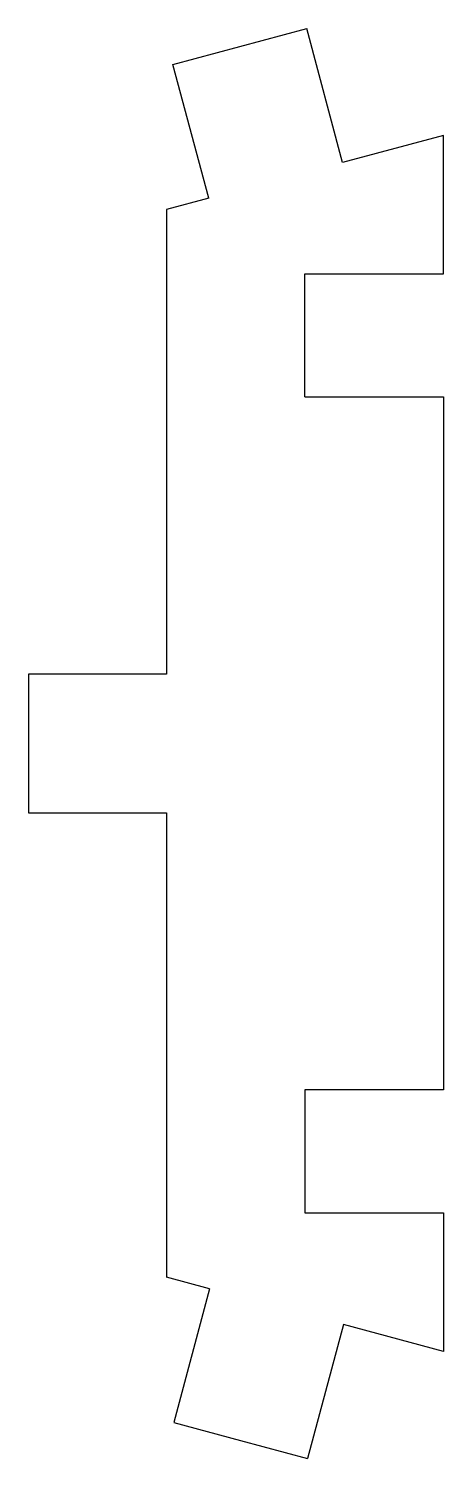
# Model space of a CAD drawing. Extents: x -91.5 to -79.5, y -34.6 to 6.7.
import ezdxf

# ---------------------------------------------------------------- set-up
doc = ezdxf.new("R2010")
doc.units = 0
doc.layers.get('0').update_dxf_attribs({"linetype": 'continuous'})

# ---------------------------------------------------------------- blocks, each defined once
blk = doc.blocks.new('BODY026')
at = {"color": 0}
for p, q in [((-85.394, 6.188), (-83.462, 6.706)), ((-82.427, 2.842), (-83.462, 6.706)), ((-87.326, 5.671), (-85.394, 6.188)), ((-86.291, 1.807), (-87.326, 5.671)), ((-79.515, 3.622), (-82.427, 2.842)), ((-79.515, -0.378), (-79.515, 3.622)), ((-86.291, 1.807), (-87.515, 1.479)), ((-87.515, 1.479), (-87.515, -11.928)), ((-83.515, -0.378), (-79.515, -0.378)), ((-83.515, -3.928), (-83.515, -0.378)), ((-83.515, -3.928), (-79.515, -3.928)), ((-79.515, -3.928), (-79.515, -23.928)), ((-91.494, -11.928), (-91.494, -13.928)), ((-87.515, -11.928), (-91.494, -11.928)), ((-91.494, -13.928), (-91.494, -15.928)), ((-91.494, -15.928), (-87.515, -15.928)), ((-87.515, -15.928), (-87.515, -29.334)), ((-79.515, -23.928), (-83.515, -23.928)), ((-83.515, -23.928), (-83.515, -27.478)), ((-83.515, -27.478), (-79.515, -27.478)), ((-79.515, -27.478), (-79.515, -31.478)), ((-86.267, -29.669), (-87.515, -29.334)), ((-86.267, -29.669), (-87.302, -33.532)), ((-82.403, -30.704), (-83.439, -34.568)), ((-79.515, -31.478), (-82.403, -30.704)), ((-87.302, -33.532), (-85.371, -34.05)), ((-85.371, -34.05), (-83.439, -34.568))]:
    blk.add_line(p, q, dxfattribs=at)

msp = doc.modelspace()

# ---------------------------------------------------------------- block references
at = {"color": 0}
msp.add_blockref('BODY026', (0, 0), dxfattribs=at)

doc.saveas('drawing.dxf')
